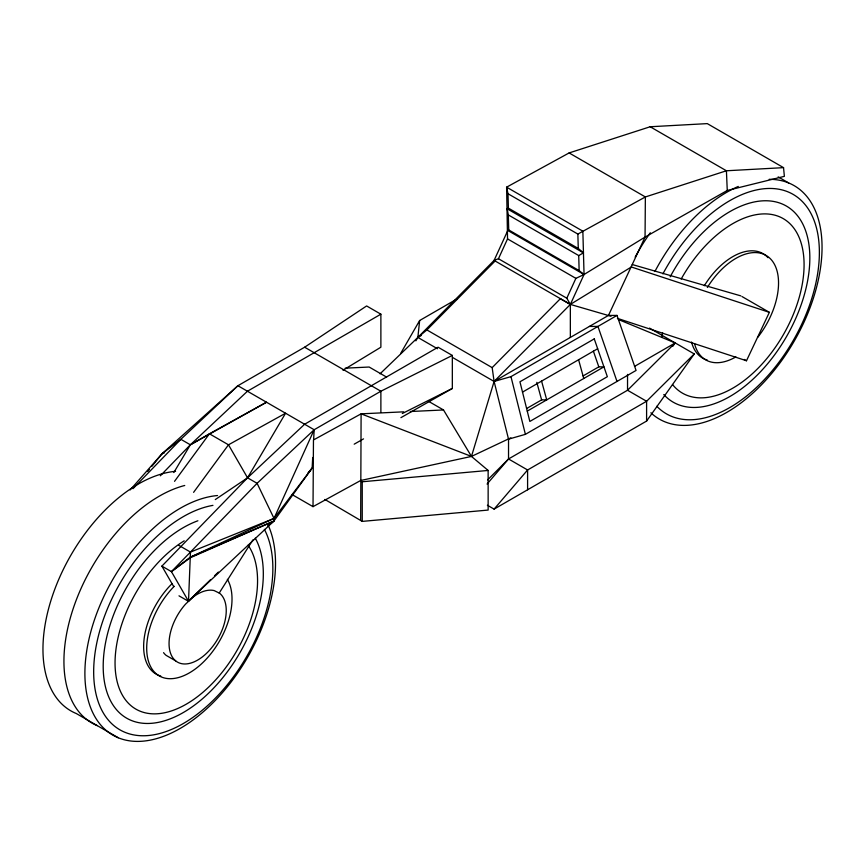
<?xml version="1.0" encoding="UTF-8"?>
<svg xmlns="http://www.w3.org/2000/svg" width="865" height="865" viewBox="0 0 865 865"><rect width="100%" height="100%" fill="white"/><g stroke="black" fill="none" stroke-linecap="round" stroke-linejoin="round"><path stroke-width="1.3" d="M510.858 437.809L471.468 456.428L360.673 480.497L313.022 506.652L313.465 439.982L361.105 413.838L403.641 411.837M360.673 520.125L361.105 413.838L471.468 456.428L488.141 470.452L488.141 510.069L362.24 521.39L324.851 499.44M380.049 373.81L417.86 337.426L494.099 260.397L498.456 258.743L507.539 238.902L506.609 187.164L569.116 152.932L650.166 126.755L707.289 123.619L783.539 167.648L784.371 176.341L727.26 190.473L645.052 237.086L584.048 274.508L575.885 278.357L566.802 298.198L570.349 304.415L570.349 337.426M178.99 595.834L188.516 601.326L190.462 552.075L257.089 483.319L314.157 429.743L380.881 391.229L452.33 355.439L452.33 388.461L400.928 417.644M312.697 457.488L312.146 468.062L273.913 521.044L188.44 601.121L171.421 571.624L161.896 566.121L247.552 477.815L304.631 424.239L438.068 347.211L452.33 355.439M313.671 438.998L314.157 429.743L237.907 385.725L162.025 453.757L130.15 489.958M415.881 340.842L417.86 337.426L419.655 320.515L456.698 299.128M437.495 348.768L417.86 337.426L426.888 329.933L492.163 367.625L494.099 381.454L471.468 456.428L443.507 409.956L428.402 401.241M314.157 429.743L274.021 518.416L273.913 521.044L267.966 525.92M426.888 329.933L495.094 261.014L494.099 260.397L507.809 230.479L508.728 229.949L579.139 270.604L584.048 274.508L570.349 304.415L494.099 381.454L508.534 439.161L508.534 458.969L487.06 484.054M452.514 357.44L494.099 381.454L608.473 315.422L645.052 237.086L645.366 196.95L569.116 152.932M617.426 318.363L746.484 360.759L769.363 312.341L742.008 296.544M400.603 353.536L419.655 320.515M173.822 472.55L190.365 444.805L247.444 391.229L380.881 314.19L380.881 347.211L342.994 370.231M219.213 593.044L252.915 539.879M672.851 346.238L675.197 342.929L618.356 319.499M487.373 505.236L494.099 509.117L646.598 421.071L694.26 353.936L649.518 328.105M174.535 481.34L209.427 433.798L266.507 402.236L190.365 444.805L160.339 475.793M193.598 492.347L228.49 444.805L285.569 413.243L247.552 477.815L215.288 499.57M147.71 471.479L149.386 469.403M151.916 466.267L162.025 453.757L180.839 439.301L237.907 385.725L304.631 347.211L366.619 305.95L380.881 314.19M307.821 473.242L312.146 468.062L274.021 518.416L190.257 557.201L171.421 571.624L190.462 552.075L274.021 518.416L257.089 483.319L247.552 477.815L228.49 444.805L209.427 433.798L190.365 444.805L180.839 439.301L132.983 488.693M494.099 509.117L527.596 469.976L646.598 401.263L694.26 353.936M492.163 367.625L560.369 298.706L570.349 304.415L611.036 316.255M487.622 479.88L508.534 458.969L627.536 390.256L675.197 342.929L634.51 366.425M188.44 601.121L210.649 579.572M214.509 575.83L218.38 572.079M171.421 571.624L190.224 557.784L273.913 521.044L190.257 557.201M507.809 230.479L584.048 274.508L582.859 231.193L506.609 187.164L508.004 193.738L577.863 234.069L645.366 196.95L726.416 170.773L783.539 167.648M417.86 337.426L421.32 335.425M508.393 208.141L507.214 208.822L508.317 214.931L578.728 255.575L583.453 252.85L578.263 248.471L508.393 208.141L508.004 193.738M494.099 381.454L510.966 376.643L617.005 315.422L636.067 370.447L525.401 434.338L508.534 439.161M522.514 392.115L597.661 348.736M526.731 408.464L541.62 399.879L546.734 399.879L541.577 381.108M583.118 375.907L598.818 366.846L603.932 366.846L527.272 411.113M354.196 444.178L363.538 438.869M402.312 413.513L452.33 388.461M162.025 453.757L164.534 452.752M360.673 480.497L362.24 481.762L488.141 470.452M345.243 368.166L369.16 367.03L386.59 377.097M410.28 411.524L443.507 409.956M608.473 315.422L617.005 315.422M589.411 326.429L597.942 326.429L617.005 381.454M632.261 264.539L740.862 295.884M769.363 312.341L631.353 266.993L570.349 304.415L494.099 260.397M778.176 176.893L788.664 182.947M650.166 126.755L726.416 170.773L727.26 190.473M507.214 208.822L583.453 252.85M744.203 359.44L746.484 360.759M507.539 238.902L575.885 278.357M498.456 258.743L566.802 298.198M508.534 458.969L527.596 469.976L527.596 489.785M304.631 347.211L380.881 391.229L380.881 412.356M292.229 494.65L313.022 506.652M178.687 545.285L190.462 552.075M175.692 660.882L166.156 655.378A40.439 23.344 -60 0 1 163.561 652.643M118.278 737.759L76.336 713.549A134.789 77.818 -60 0 1 57.252 582.945A134.789 77.818 -60 0 1 175.573 471.328M161.896 566.121L173.681 586.546M593.379 351.147L598.818 366.846M578.599 359.743L583.756 378.502M536.808 382.362L541.62 399.879M510.966 376.643L525.401 434.338M578.728 255.575L579.139 270.604M577.863 234.069L578.263 248.471M508.317 214.931L508.728 229.949M646.598 421.071L646.598 401.263L627.536 390.256L627.536 374.404M362.24 481.762L362.24 521.39M97.302 725.659A134.789 77.818 -60 0 1 75.104 603.121A134.789 77.818 -60 0 1 184.732 485.481M635.137 257.132A134.789 77.818 -60 0 1 650.318 232.75M248.093 545.22A100.773 58.182 -60 0 1 211.233 684.561A100.773 58.182 -60 0 1 116.375 678.052A100.773 58.182 -60 0 1 184.223 540.83M267.955 524.72A134.789 77.818 -60 0 1 192.884 720.113A134.789 77.818 -60 0 1 85.754 658.135A134.789 77.818 -60 0 1 217.515 495.537M264.398 529.402A126.701 73.157 -60 0 1 199.231 712.684A126.701 73.157 -60 0 1 93.95 663.477A126.701 73.157 -60 0 1 212.952 505.365M160.76 676.073A60.334 34.838 -60 0 1 144.131 638.803A60.334 34.838 -60 0 1 172.081 583.637M255.283 538.16A113.228 65.372 -60 0 1 202.291 698.92A113.228 65.372 -60 0 1 103.227 668.915A113.228 65.372 -60 0 1 197.89 520.773M227.376 579.345A60.334 34.838 -60 0 1 207.308 657.962A60.334 34.838 -60 0 1 150.034 665.434A60.334 34.838 -60 0 1 174.265 586.265M681.155 279.071A100.773 58.182 -60 0 1 786.015 220.413A100.773 58.182 -60 0 1 775.656 346.897A100.773 58.182 -60 0 1 672.516 384.514M662.103 336.658A100.773 58.182 -60 0 1 662.579 332.636M769.19 179.315A134.789 77.818 -60 0 1 800.179 330.095A134.789 77.818 -60 0 1 650.88 412.789M654.881 271.524A134.789 77.818 -60 0 1 738.299 186.429M662.904 273.881A126.701 73.157 -60 0 1 794.221 195.036A126.701 73.157 -60 0 1 787.053 350.606A126.701 73.157 -60 0 1 656.805 406.269M707.278 360.078A60.334 34.838 -60 0 1 691.524 342.043M704.294 285.731A60.334 34.838 -60 0 1 768.001 257.694M670.17 276.822A113.228 65.372 -60 0 1 787.788 206.908A113.228 65.372 -60 0 1 780.187 346.833A113.228 65.372 -60 0 1 663.779 394.548M707.354 287.483A60.334 34.838 -60 0 1 770.239 258.603A60.334 34.838 -60 0 1 757.686 337.393M735.866 356.91A60.334 34.838 -60 0 1 694.573 343.805M192.776 597.347L185.651 604.019A40.439 23.344 -60 0 0 172.838 657.8A40.439 23.344 -60 0 0 213.979 644.739A40.439 23.344 -60 0 0 219.613 593.239L214.131 590.568A40.439 23.344 -60 0 0 192.776 597.347M594.255 338.885L519.941 381.8L529.845 421.439L607.349 376.697L594.255 338.885"/></g></svg>
